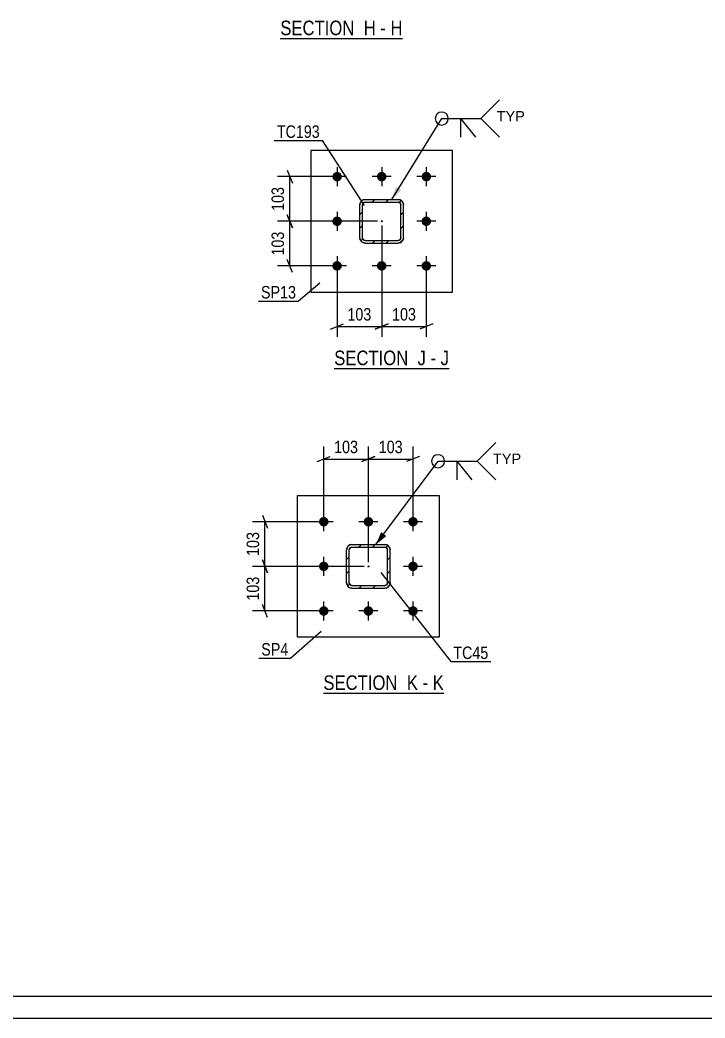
# Model space of a CAD drawing. Header units: millimetres. Extents: x -400 to 789, y -648 to 193.
# Drawn here: x 188.5 to 345.9, y -648.2 to -419 of the extents above; entities that cross this region are included whole.
import ezdxf

# ---------------------------------------------------------------- set-up
doc = ezdxf.new("R2010")
doc.units = ezdxf.units.MM
doc.linetypes.add('DXK_LINE_DOT2', pattern=[3.9198, 1.9599, -1.9599])
doc.linetypes.add('DXK_LINE_DOT3', pattern=[5.9187, 2.979, -0.9799, 0.9799, -0.9799])
doc.styles.add('Arial', font='ARIAL.TTF', dxfattribs={"height": 0.2})
doc.styles.add('Arial Narrow', font='ARIALN.TTF', dxfattribs={"height": 0.2})

# ---------------------------------------------------------------- blocks, each defined once
blk = doc.blocks.new('Unknown-392021936-1163')
at = {"color": 5, "linetype": 'Continuous'}
for p, q in [((-394.63, -643.22), (784.37, -643.22)), ((-399.63, -648.22), (789.37, -648.22))]:
    blk.add_line(p, q, dxfattribs=at)
blk = doc.blocks.new('Unknown-392021936-19 - 1750')
at = {"color": 6, "linetype": 'Continuous'}
blk.add_line((248.31, -423.23), (276.38, -423.23), dxfattribs=at)
at = {"color": 0, "linetype": 'Continuous'}
blk.add_wipeout([(266.42, -422.48), (266.42, -418.98), (248.31, -418.98), (248.31, -422.48)], dxfattribs=at)
at = {"color": 7, "linetype": 'Continuous', "style": 'Arial Narrow'}
blk.add_text('SECTION ', height=3.34, dxfattribs=at).set_placement((248.31, -422.48))
at = {"color": 0, "linetype": 'Continuous'}
blk.add_wipeout([(270.24, -422.48), (270.24, -418.98), (267.47, -418.98), (267.47, -422.48)], dxfattribs=at)
at = {"color": 7, "linetype": 'Continuous', "style": 'Arial Narrow'}
blk.add_text('H', height=3.34, dxfattribs=at).set_placement((267.47, -422.48))
at = {"color": 0, "linetype": 'Continuous'}
blk.add_wipeout([(272.57, -422.48), (272.57, -418.98), (271.29, -418.98), (271.29, -422.48)], dxfattribs=at)
at = {"color": 7, "linetype": 'Continuous', "style": 'Arial Narrow'}
blk.add_text('-', height=3.34, dxfattribs=at).set_placement((271.29, -422.48))
at = {"color": 0, "linetype": 'Continuous'}
blk.add_wipeout([(276.38, -422.48), (276.38, -418.98), (273.62, -418.98), (273.62, -422.48)], dxfattribs=at)
at = {"color": 7, "linetype": 'Continuous', "style": 'Arial Narrow'}
blk.add_text('H', height=3.34, dxfattribs=at).set_placement((273.62, -422.48))
blk = doc.blocks.new('Unknown-392021936-22 - 17070')
at = {"color": 6, "linetype": 'Continuous'}
blk.add_line((260.69, -499.02), (287.06, -499.02), dxfattribs=at)
at = {"color": 0, "linetype": 'Continuous'}
blk.add_wipeout([(278.8, -498.27), (278.8, -494.77), (260.69, -494.77), (260.69, -498.27)], dxfattribs=at)
at = {"color": 7, "linetype": 'Continuous', "style": 'Arial Narrow'}
blk.add_text('SECTION ', height=3.34, dxfattribs=at).set_placement((260.69, -498.27))
at = {"color": 0, "linetype": 'Continuous'}
blk.add_wipeout([(281.77, -498.27), (281.77, -494.77), (279.85, -494.77), (279.85, -498.27)], dxfattribs=at)
at = {"color": 7, "linetype": 'Continuous', "style": 'Arial Narrow'}
blk.add_text('J', height=3.34, dxfattribs=at).set_placement((279.85, -498.27))
at = {"color": 0, "linetype": 'Continuous'}
blk.add_wipeout([(284.09, -498.27), (284.09, -494.77), (282.82, -494.77), (282.82, -498.27)], dxfattribs=at)
at = {"color": 7, "linetype": 'Continuous', "style": 'Arial Narrow'}
blk.add_text('-', height=3.34, dxfattribs=at).set_placement((282.82, -498.27))
at = {"color": 0, "linetype": 'Continuous'}
blk.add_wipeout([(287.06, -498.27), (287.06, -494.77), (285.14, -494.77), (285.14, -498.27)], dxfattribs=at)
at = {"color": 7, "linetype": 'Continuous', "style": 'Arial Narrow'}
blk.add_text('J', height=3.34, dxfattribs=at).set_placement((285.14, -498.27))
blk = doc.blocks.new('Unknown-392021936-23 - 17277')
at = {"color": 6, "linetype": 'Continuous'}
blk.add_line((258.21, -573.61), (285.86, -573.61), dxfattribs=at)
at = {"color": 0, "linetype": 'Continuous'}
blk.add_wipeout([(276.32, -572.86), (276.32, -569.36), (258.21, -569.36), (258.21, -572.86)], dxfattribs=at)
at = {"color": 7, "linetype": 'Continuous', "style": 'Arial Narrow'}
blk.add_text('SECTION ', height=3.34, dxfattribs=at).set_placement((258.21, -572.86))
at = {"color": 0, "linetype": 'Continuous'}
blk.add_wipeout([(279.93, -572.86), (279.93, -569.36), (277.37, -569.36), (277.37, -572.86)], dxfattribs=at)
blk.add_wipeout([(282.25, -572.86), (282.25, -569.36), (280.98, -569.36), (280.98, -572.86)], dxfattribs=at)
at = {"color": 7, "linetype": 'Continuous', "style": 'Arial Narrow'}
for s, p in [('K', (277.37, -572.86)), ('-', (280.98, -572.86))]:
    blk.add_text(s, height=3.34, dxfattribs=at).set_placement(p)
at = {"color": 0, "linetype": 'Continuous'}
blk.add_wipeout([(285.86, -572.86), (285.86, -569.36), (283.3, -569.36), (283.3, -572.86)], dxfattribs=at)
at = {"color": 7, "linetype": 'Continuous', "style": 'Arial Narrow'}
blk.add_text('K', height=3.34, dxfattribs=at).set_placement((283.3, -572.86))
blk = doc.blocks.new('Part-392021936-17156 - 17070')
at = {"linetype": 'Continuous'}
h = blk.add_hatch(dxfattribs=at)
h.set_pattern_fill('', scale=0.7, style=0, pattern_type=0)
h.set_pattern_definition([(45, (275.8543, -470.1302), (-1.57154, 1.57154), [])])
h.paths.add_polyline_path([(275.4, -470.22), (275.85, -470.13), (276.24, -469.87), (276.5, -469.48), (276.6, -469.02), (276.6, -461.42), (276.5, -460.96), (276.24, -460.57), (275.85, -460.31), (275.4, -460.22), (267.8, -460.22), (267.34, -460.31), (266.95, -460.57), (266.69, -460.96), (266.6, -461.42), (266.6, -469.02), (266.69, -469.48), (266.95, -469.87), (267.34, -470.13), (267.8, -470.22)])
h.paths.add_polyline_path([(267.8, -469.62), (267.57, -469.58), (267.37, -469.45), (267.24, -469.25), (267.2, -469.02), (267.2, -461.42), (267.24, -461.19), (267.37, -461), (267.57, -460.87), (267.8, -460.82), (275.4, -460.82), (275.62, -460.87), (275.82, -461), (275.95, -461.19), (276, -461.42), (276, -469.02), (275.95, -469.25), (275.82, -469.45), (275.62, -469.58), (275.4, -469.62)])
blk.add_hatch(color=246, dxfattribs=at).paths.add_polyline_path([(271.6, -465.32, -1), (271.6, -465.12, -1)])
at = {"color": 7, "linetype": 'DXK_LINE_DOT2'}
for p, q in [((267.34, -460.31), (267.8, -460.22)), ((267.8, -460.22), (275.4, -460.22)), ((275.4, -460.22), (275.85, -460.31)), ((266.6, -461.42), (266.69, -460.96)), ((266.6, -469.02), (266.6, -461.42)), ((267.24, -461.19), (267.2, -461.42)), ((267.2, -469.02), (267.2, -461.42)), ((267.37, -461), (267.24, -461.19)), ((267.57, -460.87), (267.37, -461)), ((267.8, -460.82), (267.57, -460.87)), ((267.8, -460.82), (275.4, -460.82)), ((275.62, -460.87), (275.4, -460.82)), ((275.82, -461), (275.62, -460.87)), ((275.95, -461.19), (275.82, -461)), ((276, -461.42), (275.95, -461.19)), ((276, -469.02), (276, -461.42)), ((276.5, -460.96), (276.6, -461.42)), ((276.6, -469.02), (276.6, -461.42)), ((266.69, -469.48), (266.6, -469.02)), ((267.2, -469.02), (267.24, -469.25)), ((267.24, -469.25), (267.37, -469.45)), ((267.37, -469.45), (267.57, -469.58)), ((267.57, -469.58), (267.8, -469.62)), ((267.8, -469.62), (275.4, -469.62)), ((275.4, -469.62), (275.62, -469.58)), ((275.62, -469.58), (275.82, -469.45)), ((275.82, -469.45), (275.95, -469.25)), ((275.95, -469.25), (276, -469.02)), ((276.6, -469.02), (276.5, -469.48)), ((267.8, -470.22), (267.34, -470.13)), ((267.8, -470.22), (275.4, -470.22)), ((275.85, -470.13), (275.4, -470.22))]:
    blk.add_line(p, q, dxfattribs=at)
at = {"color": 2, "linetype": 'Continuous'}
for p, q in [((267.8, -460.22), (267.34, -460.31)), ((267.8, -460.22), (275.4, -460.22)), ((275.85, -460.31), (275.4, -460.22)), ((266.69, -460.96), (266.6, -461.42)), ((266.6, -469.02), (266.6, -461.42)), ((267.2, -461.42), (267.24, -461.19)), ((267.2, -469.02), (267.2, -461.42)), ((267.24, -461.19), (267.37, -461)), ((267.37, -461), (267.57, -460.87)), ((267.57, -460.87), (267.8, -460.82)), ((267.8, -460.82), (275.4, -460.82)), ((275.4, -460.82), (275.62, -460.87)), ((275.62, -460.87), (275.82, -461)), ((275.82, -461), (275.95, -461.19)), ((275.95, -461.19), (276, -461.42)), ((276, -469.02), (276, -461.42)), ((276.6, -461.42), (276.5, -460.96)), ((276.6, -469.02), (276.6, -461.42)), ((266.6, -469.02), (266.69, -469.48)), ((267.24, -469.25), (267.2, -469.02)), ((267.37, -469.45), (267.24, -469.25)), ((267.57, -469.58), (267.37, -469.45)), ((267.8, -469.62), (267.57, -469.58)), ((267.8, -469.62), (275.4, -469.62)), ((275.62, -469.58), (275.4, -469.62)), ((275.82, -469.45), (275.62, -469.58)), ((275.95, -469.25), (275.82, -469.45)), ((276, -469.02), (275.95, -469.25)), ((276.5, -469.48), (276.6, -469.02)), ((267.34, -470.13), (267.8, -470.22)), ((267.8, -470.22), (275.4, -470.22)), ((275.4, -470.22), (275.85, -470.13))]:
    blk.add_line(p, q, dxfattribs=at)
at = {"color": 246, "linetype": 'DXK_LINE_DOT2'}
blk.add_line((271.6, -465.22), (271.6, -465.22), dxfattribs=at)
at = {"color": 246, "linetype": 'Continuous'}
blk.add_circle((271.6, -465.22), 0.1, dxfattribs=at)
at = {"color": 7, "linetype": 'DXK_LINE_DOT2'}
for centre, start, end in [((267.8, -461.42), 112.5, 157.5), ((275.4, -461.42), 22.5, 67.5), ((267.8, -469.02), 202.5, 247.5), ((275.4, -469.02), 292.5, 337.5)]:
    blk.add_arc(centre, 1.2, start, end, dxfattribs=at)
at = {"color": 2, "linetype": 'Continuous'}
for centre, start, end in [((267.8, -461.42), 112.5, 157.5), ((275.4, -461.42), 22.5, 67.5), ((267.8, -469.02), 202.5, 247.5), ((275.4, -469.02), 292.5, 337.5)]:
    blk.add_arc(centre, 1.2, start, end, dxfattribs=at)
blk = doc.blocks.new('Part-392021936-17157 - 17070')
at = {"color": 2, "linetype": 'Continuous'}
for p, q in [((287.85, -448.97), (255.35, -448.97)), ((255.35, -448.97), (255.35, -481.47)), ((287.85, -481.47), (287.85, -448.97)), ((255.35, -481.47), (287.85, -481.47))]:
    blk.add_line(p, q, dxfattribs=at)
blk = doc.blocks.new('Bolt-392021936-17263 - 17070')
at = {"linetype": 'Continuous'}
for points in [[(261.35, -456.07, -1), (261.35, -453.87, -1)], [(271.6, -456.07, -1), (271.6, -453.87, -1)], [(281.85, -456.07, -1), (281.85, -453.87, -1)], [(261.35, -466.32, -1), (261.35, -464.12, -1)], [(281.85, -466.32, -1), (281.85, -464.12, -1)], [(261.35, -476.57, -1), (261.35, -474.37, -1)], [(271.6, -476.57, -1), (271.6, -474.37, -1)], [(281.85, -476.57, -1), (281.85, -474.37, -1)]]:
    blk.add_hatch(color=1, dxfattribs=at).paths.add_polyline_path(points)
at = {"color": 1, "linetype": 'Continuous'}
for p, q in [((261.35, -452.77), (261.35, -457.17)), ((271.6, -452.77), (271.6, -457.17)), ((281.85, -452.77), (281.85, -457.17)), ((263.55, -454.97), (259.15, -454.97)), ((273.8, -454.97), (269.4, -454.97)), ((284.05, -454.97), (279.65, -454.97)), ((261.35, -463.02), (261.35, -467.42)), ((281.85, -463.02), (281.85, -467.42)), ((263.55, -465.22), (259.15, -465.22)), ((284.05, -465.22), (279.65, -465.22)), ((261.35, -473.27), (261.35, -477.67)), ((271.6, -473.27), (271.6, -477.67)), ((281.85, -473.27), (281.85, -477.67)), ((263.55, -475.47), (259.15, -475.47)), ((273.8, -475.47), (269.4, -475.47)), ((284.05, -475.47), (279.65, -475.47))]:
    blk.add_line(p, q, dxfattribs=at)
blk = doc.blocks.new('Part-392021936-17338 - 17277')
at = {"color": 2, "linetype": 'Continuous'}
for p, q in [((252.29, -560.73), (252.29, -528.23)), ((252.29, -528.23), (284.79, -528.23)), ((284.79, -528.23), (284.79, -560.73)), ((284.79, -560.73), (252.29, -560.73))]:
    blk.add_line(p, q, dxfattribs=at)
blk = doc.blocks.new('Part-392021936-17335 - 17277')
at = {"linetype": 'Continuous'}
h = blk.add_hatch(dxfattribs=at)
h.set_pattern_fill('', scale=0.7, style=0, pattern_type=0)
h.set_pattern_definition([(45, (272.799, -549.385), (-1.57154, 1.57154), [])])
h.paths.add_polyline_path([(272.34, -549.48), (272.8, -549.39), (273.19, -549.12), (273.45, -548.74), (273.54, -548.28), (273.54, -540.68), (273.45, -540.22), (273.19, -539.83), (272.8, -539.57), (272.34, -539.48), (264.74, -539.48), (264.28, -539.57), (263.89, -539.83), (263.63, -540.22), (263.54, -540.68), (263.54, -548.28), (263.63, -548.74), (263.89, -549.12), (264.28, -549.39), (264.74, -549.48)])
h.paths.add_polyline_path([(264.74, -548.88), (264.51, -548.83), (264.32, -548.7), (264.19, -548.51), (264.14, -548.28), (264.14, -540.68), (264.19, -540.45), (264.32, -540.25), (264.51, -540.12), (264.74, -540.08), (272.34, -540.08), (272.57, -540.12), (272.76, -540.25), (272.89, -540.45), (272.94, -540.68), (272.94, -548.28), (272.89, -548.51), (272.76, -548.7), (272.57, -548.83), (272.34, -548.88)])
blk.add_hatch(color=246, dxfattribs=at).paths.add_polyline_path([(268.54, -544.58, -1), (268.54, -544.38, -1)])
at = {"color": 7, "linetype": 'DXK_LINE_DOT2'}
for p, q in [((263.54, -540.68), (263.63, -540.22)), ((263.54, -548.28), (263.54, -540.68)), ((264.19, -540.45), (264.14, -540.68)), ((264.14, -548.28), (264.14, -540.68)), ((264.32, -540.25), (264.19, -540.45)), ((264.28, -539.57), (264.74, -539.48)), ((264.51, -540.12), (264.32, -540.25)), ((264.74, -540.08), (264.51, -540.12)), ((264.74, -539.48), (272.34, -539.48)), ((264.74, -540.08), (272.34, -540.08)), ((272.34, -539.48), (272.8, -539.57)), ((272.57, -540.12), (272.34, -540.08)), ((272.76, -540.25), (272.57, -540.12)), ((272.89, -540.45), (272.76, -540.25)), ((272.94, -540.68), (272.89, -540.45)), ((272.94, -548.28), (272.94, -540.68)), ((273.45, -540.22), (273.54, -540.68)), ((273.54, -548.28), (273.54, -540.68)), ((263.63, -548.74), (263.54, -548.28)), ((264.14, -548.28), (264.19, -548.51)), ((264.19, -548.51), (264.32, -548.7)), ((264.74, -549.48), (264.28, -549.39)), ((264.32, -548.7), (264.51, -548.83)), ((264.51, -548.83), (264.74, -548.88)), ((264.74, -548.88), (272.34, -548.88)), ((264.74, -549.48), (272.34, -549.48)), ((272.34, -548.88), (272.57, -548.83)), ((272.8, -549.39), (272.34, -549.48)), ((272.57, -548.83), (272.76, -548.7)), ((272.76, -548.7), (272.89, -548.51)), ((272.89, -548.51), (272.94, -548.28)), ((273.54, -548.28), (273.45, -548.74))]:
    blk.add_line(p, q, dxfattribs=at)
at = {"color": 2, "linetype": 'Continuous'}
for p, q in [((263.63, -540.22), (263.54, -540.68)), ((263.54, -548.28), (263.54, -540.68)), ((264.14, -540.68), (264.19, -540.45)), ((264.14, -548.28), (264.14, -540.68)), ((264.19, -540.45), (264.32, -540.25)), ((264.74, -539.48), (264.28, -539.57)), ((264.32, -540.25), (264.51, -540.12)), ((264.51, -540.12), (264.74, -540.08)), ((264.74, -539.48), (272.34, -539.48)), ((264.74, -540.08), (272.34, -540.08)), ((272.8, -539.57), (272.34, -539.48)), ((272.34, -540.08), (272.57, -540.12)), ((272.57, -540.12), (272.76, -540.25)), ((272.76, -540.25), (272.89, -540.45)), ((272.89, -540.45), (272.94, -540.68)), ((272.94, -548.28), (272.94, -540.68)), ((273.54, -540.68), (273.45, -540.22)), ((273.54, -548.28), (273.54, -540.68)), ((263.54, -548.28), (263.63, -548.74)), ((264.19, -548.51), (264.14, -548.28)), ((264.32, -548.7), (264.19, -548.51)), ((264.28, -549.39), (264.74, -549.48)), ((264.51, -548.83), (264.32, -548.7)), ((264.74, -548.88), (264.51, -548.83)), ((264.74, -548.88), (272.34, -548.88)), ((264.74, -549.48), (272.34, -549.48)), ((272.57, -548.83), (272.34, -548.88)), ((272.34, -549.48), (272.8, -549.39)), ((272.76, -548.7), (272.57, -548.83)), ((272.89, -548.51), (272.76, -548.7)), ((272.94, -548.28), (272.89, -548.51)), ((273.45, -548.74), (273.54, -548.28))]:
    blk.add_line(p, q, dxfattribs=at)
at = {"color": 7, "linetype": 'DXK_LINE_DOT3'}
blk.add_line((268.54, -544.48), (268.54, -544.48), dxfattribs=at)
at = {"color": 246, "linetype": 'DXK_LINE_DOT2'}
blk.add_line((268.54, -544.48), (268.54, -544.48), dxfattribs=at)
at = {"color": 246, "linetype": 'Continuous'}
blk.add_circle((268.54, -544.48), 0.1, dxfattribs=at)
at = {"color": 7, "linetype": 'DXK_LINE_DOT2'}
for centre, start, end in [((264.74, -540.68), 112.5, 157.5), ((272.34, -540.68), 22.5, 67.5), ((264.74, -548.28), 202.5, 247.5), ((272.34, -548.28), 292.5, 337.5)]:
    blk.add_arc(centre, 1.2, start, end, dxfattribs=at)
at = {"color": 2, "linetype": 'Continuous'}
for centre, start, end in [((264.74, -540.68), 112.5, 157.5), ((272.34, -540.68), 22.5, 67.5), ((264.74, -548.28), 202.5, 247.5), ((272.34, -548.28), 292.5, 337.5)]:
    blk.add_arc(centre, 1.2, start, end, dxfattribs=at)
blk = doc.blocks.new('Bolt-392021936-17464 - 17277')
at = {"linetype": 'Continuous'}
for points in [[(258.29, -535.33, -1), (258.29, -533.13, -1)], [(268.54, -535.33, -1), (268.54, -533.13, -1)], [(278.79, -535.33, -1), (278.79, -533.13, -1)], [(258.29, -545.58, -1), (258.29, -543.38, -1)], [(278.79, -545.58, -1), (278.79, -543.38, -1)], [(258.29, -555.83, -1), (258.29, -553.63, -1)], [(268.54, -555.83, -1), (268.54, -553.63, -1)], [(278.79, -555.83, -1), (278.79, -553.63, -1)]]:
    blk.add_hatch(color=1, dxfattribs=at).paths.add_polyline_path(points)
at = {"color": 1, "linetype": 'Continuous'}
for p, q in [((258.29, -536.43), (258.29, -532.03)), ((268.54, -536.43), (268.54, -532.03)), ((278.79, -536.43), (278.79, -532.03)), ((260.49, -534.23), (256.09, -534.23)), ((270.74, -534.23), (266.34, -534.23)), ((280.99, -534.23), (276.59, -534.23)), ((258.29, -546.68), (258.29, -542.28)), ((278.79, -546.68), (278.79, -542.28)), ((260.49, -544.48), (256.09, -544.48)), ((280.99, -544.48), (276.59, -544.48)), ((260.49, -554.73), (256.09, -554.73)), ((258.29, -556.93), (258.29, -552.53)), ((270.74, -554.73), (266.34, -554.73)), ((268.54, -556.93), (268.54, -552.53)), ((280.99, -554.73), (276.59, -554.73)), ((278.79, -556.93), (278.79, -552.53))]:
    blk.add_line(p, q, dxfattribs=at)
blk = doc.blocks.new('StraightDimension-392021936-21371 - 17070')
at = {"color": 7, "linetype": 'Continuous'}
for p, q in [((270.6, -465.22), (247.66, -465.22)), ((249.91, -463.72), (251.11, -466.72)), ((250.51, -475.47), (250.51, -465.22)), ((251.11, -476.97), (249.91, -473.97)), ((260.35, -475.47), (247.66, -475.47))]:
    blk.add_line(p, q, dxfattribs=at)
at = {"color": 0}
blk.add_wipeout([(249.76, -467), (245.56, -467), (245.56, -473.69), (249.76, -473.69)], dxfattribs=at)
at = {"color": 3, "style": 'Arial Narrow'}
blk.add_text('103', height=2.863, rotation=90.0002, dxfattribs=at).set_placement((249.16, -473.09))
blk = doc.blocks.new('StraightDimension-392021936-21339 - 17070')
at = {"color": 7, "linetype": 'Continuous'}
for p, q in [((271.6, -466.22), (271.6, -491.77)), ((281.85, -476.47), (281.85, -491.77)), ((270.1, -489.97), (273.1, -488.77)), ((271.6, -489.37), (281.85, -489.37)), ((283.35, -488.77), (280.35, -489.97))]:
    blk.add_line(p, q, dxfattribs=at)
at = {"color": 0}
blk.add_wipeout([(280.06, -488.62), (280.06, -484.42), (273.38, -484.42), (273.38, -488.62)], dxfattribs=at)
at = {"color": 3, "style": 'Arial Narrow'}
blk.add_text('103', height=2.863, dxfattribs=at).set_placement((273.98, -488.02))
blk = doc.blocks.new('StraightDimension-392021936-21340 - 17070')
at = {"color": 7, "linetype": 'Continuous'}
for p, q in [((271.6, -466.22), (271.6, -491.77)), ((261.35, -476.47), (261.35, -491.77)), ((259.85, -489.97), (262.85, -488.77)), ((261.35, -489.37), (271.6, -489.37)), ((273.1, -488.77), (270.1, -489.97))]:
    blk.add_line(p, q, dxfattribs=at)
at = {"color": 0}
blk.add_wipeout([(269.81, -488.62), (269.81, -484.42), (263.13, -484.42), (263.13, -488.62)], dxfattribs=at)
at = {"color": 3, "style": 'Arial Narrow'}
blk.add_text('103', height=2.863, dxfattribs=at).set_placement((263.73, -488.02))
blk = doc.blocks.new('StraightDimension-392021936-21370 - 17070')
at = {"color": 7, "linetype": 'Continuous'}
for p, q in [((249.91, -453.47), (251.11, -456.47)), ((260.35, -454.97), (247.66, -454.97)), ((250.51, -465.22), (250.51, -454.97)), ((270.6, -465.22), (247.66, -465.22)), ((251.11, -466.72), (249.91, -463.72))]:
    blk.add_line(p, q, dxfattribs=at)
at = {"color": 0}
blk.add_wipeout([(249.76, -456.75), (245.56, -456.75), (245.56, -463.44), (249.76, -463.44)], dxfattribs=at)
at = {"color": 3, "style": 'Arial Narrow'}
blk.add_text('103', height=2.863, rotation=90.0002, dxfattribs=at).set_placement((249.16, -462.84))
blk = doc.blocks.new('StraightDimension-392021936-21282 - 17277')
at = {"color": 7, "linetype": 'Continuous'}
for p, q in [((244.19, -542.98), (245.39, -545.98)), ((267.54, -544.48), (241.94, -544.48)), ((244.79, -554.73), (244.79, -544.48)), ((257.29, -554.73), (241.94, -554.73)), ((245.39, -556.23), (244.19, -553.23))]:
    blk.add_line(p, q, dxfattribs=at)
at = {"color": 0}
blk.add_wipeout([(244.04, -546.26), (239.84, -546.26), (239.84, -552.94), (244.04, -552.94)], dxfattribs=at)
at = {"color": 3, "style": 'Arial Narrow'}
blk.add_text('103', height=2.863, rotation=90.0002, dxfattribs=at).set_placement((243.44, -552.34))
blk = doc.blocks.new('StraightDimension-392021936-21281 - 17277')
at = {"color": 7, "linetype": 'Continuous'}
for p, q in [((244.19, -532.73), (245.39, -535.73)), ((257.29, -534.23), (241.94, -534.23)), ((244.79, -544.48), (244.79, -534.23)), ((245.39, -545.98), (244.19, -542.98)), ((267.54, -544.48), (241.94, -544.48))]:
    blk.add_line(p, q, dxfattribs=at)
at = {"color": 0}
blk.add_wipeout([(244.04, -536.01), (239.84, -536.01), (239.84, -542.69), (244.04, -542.69)], dxfattribs=at)
at = {"color": 3, "style": 'Arial Narrow'}
blk.add_text('103', height=2.863, rotation=90.0002, dxfattribs=at).set_placement((243.44, -542.09))
blk = doc.blocks.new('StraightDimension-392021936-21308 - 17277')
at = {"color": 7, "linetype": 'Continuous'}
for p, q in [((268.54, -543.48), (268.54, -516.98)), ((278.79, -533.23), (278.79, -516.98)), ((267.04, -520.43), (270.04, -519.23)), ((268.54, -519.83), (278.79, -519.83)), ((280.29, -519.23), (277.29, -520.43))]:
    blk.add_line(p, q, dxfattribs=at)
at = {"color": 0}
blk.add_wipeout([(277.01, -519.08), (277.01, -514.88), (270.32, -514.88), (270.32, -519.08)], dxfattribs=at)
at = {"color": 3, "style": 'Arial Narrow'}
blk.add_text('103', height=2.863, dxfattribs=at).set_placement((270.92, -518.48))
blk = doc.blocks.new('StraightDimension-392021936-21309 - 17277')
at = {"color": 7, "linetype": 'Continuous'}
for p, q in [((258.29, -533.23), (258.29, -516.98)), ((268.54, -543.48), (268.54, -516.98)), ((256.79, -520.43), (259.79, -519.23)), ((258.29, -519.83), (268.54, -519.83)), ((270.04, -519.23), (267.04, -520.43))]:
    blk.add_line(p, q, dxfattribs=at)
at = {"color": 0}
blk.add_wipeout([(266.76, -519.08), (266.76, -514.88), (260.07, -514.88), (260.07, -519.08)], dxfattribs=at)
at = {"color": 3, "style": 'Arial Narrow'}
blk.add_text('103', height=2.863, dxfattribs=at).set_placement((260.67, -518.48))
blk = doc.blocks.new('Mark-392021936-17584 - 17070')
at = {"color": 0}
blk.add_wipeout([(257.39, -446.06), (257.39, -443.06), (247.52, -443.06), (247.52, -446.06)], dxfattribs=at)
blk.add_wipeout([(257.39, -446.06), (257.39, -443.06), (247.52, -443.06), (247.52, -446.06)], dxfattribs=at)
at = {"color": 30, "linetype": 'Continuous'}
for p in [(246.92, -446.66), (267.63, -461.61)]:
    blk.add_line(p, (257.99, -446.66), dxfattribs=at)
at = {"color": 3, "style": 'Arial Narrow'}
blk.add_text('TC193', height=2.863, dxfattribs=at).set_placement((247.52, -446.06))
blk = doc.blocks.new('WeldMark-392021936-18004 - 17070')
at = {"linetype": 'Continuous'}
blk.add_hatch(color=30, dxfattribs=at).paths.add_polyline_path([(276.11, -458.07), (273.9, -460.22), (274.84, -457.28)])
at = {"color": 30, "linetype": 'Continuous'}
for p, q in [((273.9, -460.22), (285.4, -441.64)), ((285.4, -441.64), (294.4, -441.64))]:
    blk.add_line(p, q, dxfattribs=at)
at = {"color": 3, "linetype": 'Continuous'}
for q in [(293.11, -445.92), (289.68, -445.92)]:
    blk.add_line((289.68, -441.64), q, dxfattribs=at)
for start, end in [(90, 270), (270, 90)]:
    blk.add_arc((285.4, -441.64), 1.5, start, end, dxfattribs=at)
at = {"color": 0, "linetype": 'Continuous'}
blk.add_wipeout([(304.48, -442.29), (304.48, -439.79), (298, -439.79), (298, -442.29)], dxfattribs=at)
blk.add_wipeout([(304.48, -442.29), (304.48, -439.79), (298, -439.79), (298, -442.29)], dxfattribs=at)
at = {"color": 3, "linetype": 'Continuous'}
for q in [(298.68, -437.35), (298.68, -445.92)]:
    blk.add_line((294.4, -441.64), q, dxfattribs=at)
at = {"color": 3, "linetype": 'Continuous', "style": 'Arial'}
blk.add_text('TYP', height=2.388, dxfattribs=at).set_placement((298, -442.29))
blk = doc.blocks.new('Mark-392021936-17700 - 17070')
at = {"color": 0}
blk.add_wipeout([(251.91, -482.95), (251.91, -479.95), (243.88, -479.95), (243.88, -482.95)], dxfattribs=at)
blk.add_wipeout([(251.91, -482.95), (251.91, -479.95), (243.88, -479.95), (243.88, -482.95)], dxfattribs=at)
at = {"color": 30, "linetype": 'Continuous'}
for p in [(257.4, -479.41), (243.28, -483.55)]:
    blk.add_line(p, (252.51, -483.55), dxfattribs=at)
at = {"color": 3, "style": 'Arial Narrow'}
blk.add_text('SP13', height=2.863, dxfattribs=at).set_placement((243.88, -482.95))
blk = doc.blocks.new('Mark-392021936-17821 - 17277')
at = {"color": 0}
blk.add_wipeout([(250.15, -564.97), (250.15, -561.97), (243.94, -561.97), (243.94, -564.97)], dxfattribs=at)
blk.add_wipeout([(250.15, -564.97), (250.15, -561.97), (243.94, -561.97), (243.94, -564.97)], dxfattribs=at)
at = {"color": 30, "linetype": 'Continuous'}
for p in [(257.67, -559.43), (243.34, -565.57)]:
    blk.add_line(p, (250.75, -565.57), dxfattribs=at)
at = {"color": 3, "style": 'Arial Narrow'}
blk.add_text('SP4', height=2.863, dxfattribs=at).set_placement((243.94, -564.97))
blk = doc.blocks.new('WeldMark-392021936-18060 - 17277')
at = {"linetype": 'Continuous'}
blk.add_hatch(color=30, dxfattribs=at).paths.add_polyline_path([(272.66, -537.52), (270.27, -539.48), (271.46, -536.62)])
at = {"color": 30, "linetype": 'Continuous'}
for p, q in [((270.27, -539.48), (284.55, -520.33)), ((284.55, -520.33), (293.55, -520.33))]:
    blk.add_line(p, q, dxfattribs=at)
at = {"color": 3, "linetype": 'Continuous'}
for q in [(292.27, -524.61), (288.84, -524.61)]:
    blk.add_line((288.84, -520.33), q, dxfattribs=at)
for start, end in [(90, 270), (270, 90)]:
    blk.add_arc((284.55, -520.33), 1.5, start, end, dxfattribs=at)
at = {"color": 0, "linetype": 'Continuous'}
blk.add_wipeout([(303.63, -520.98), (303.63, -518.48), (297.15, -518.48), (297.15, -520.98)], dxfattribs=at)
blk.add_wipeout([(303.63, -520.98), (303.63, -518.48), (297.15, -518.48), (297.15, -520.98)], dxfattribs=at)
at = {"color": 3, "linetype": 'Continuous'}
for q in [(297.84, -516.04), (297.84, -524.61)]:
    blk.add_line((293.55, -520.33), q, dxfattribs=at)
at = {"color": 3, "linetype": 'Continuous', "style": 'Arial'}
blk.add_text('TYP', height=2.388, dxfattribs=at).set_placement((297.15, -520.98))
blk = doc.blocks.new('Mark-392021936-17739 - 17277')
at = {"color": 0}
blk.add_wipeout([(296.09, -565.76), (296.09, -562.76), (288.06, -562.76), (288.06, -565.76)], dxfattribs=at)
blk.add_wipeout([(296.09, -565.76), (296.09, -562.76), (288.06, -562.76), (288.06, -565.76)], dxfattribs=at)
at = {"color": 30, "linetype": 'Continuous'}
for p, q in [((271.4, -545.87), (287.46, -566.36)), ((287.46, -566.36), (296.69, -566.36))]:
    blk.add_line(p, q, dxfattribs=at)
at = {"color": 3, "style": 'Arial Narrow'}
blk.add_text('TC45', height=2.863, dxfattribs=at).set_placement((288.06, -565.76))

msp = doc.modelspace()

# ---------------------------------------------------------------- block references
for name in ['Unknown-392021936-1163', 'Part-392021936-17157 - 17070', 'Bolt-392021936-17263 - 17070', 'Part-392021936-17156 - 17070', 'Part-392021936-17338 - 17277', 'Bolt-392021936-17464 - 17277', 'Part-392021936-17335 - 17277']:
    msp.add_blockref(name, (0, 0))

# ---------------------------------------------------------------- next in the draw order: block references
for name in ['Unknown-392021936-19 - 1750', 'WeldMark-392021936-18004 - 17070', 'StraightDimension-392021936-21371 - 17070', 'Mark-392021936-17700 - 17070', 'Unknown-392021936-22 - 17070', 'StraightDimension-392021936-21282 - 17277', 'Mark-392021936-17739 - 17277', 'Mark-392021936-17821 - 17277', 'Unknown-392021936-23 - 17277']:
    msp.add_blockref(name, (0, 0))

# ---------------------------------------------------------------- next in the draw order: block references
for name in ['StraightDimension-392021936-21339 - 17070', 'StraightDimension-392021936-21281 - 17277']:
    msp.add_blockref(name, (0, 0))

# ---------------------------------------------------------------- next in the draw order: block references
for name in ['StraightDimension-392021936-21340 - 17070', 'StraightDimension-392021936-21308 - 17277']:
    msp.add_blockref(name, (0, 0))

# ---------------------------------------------------------------- next in the draw order: block references
for name in ['StraightDimension-392021936-21370 - 17070', 'StraightDimension-392021936-21309 - 17277']:
    msp.add_blockref(name, (0, 0))

# ---------------------------------------------------------------- next in the draw order: block references
for name in ['Mark-392021936-17584 - 17070', 'WeldMark-392021936-18060 - 17277']:
    msp.add_blockref(name, (0, 0))

doc.saveas('drawing.dxf')
